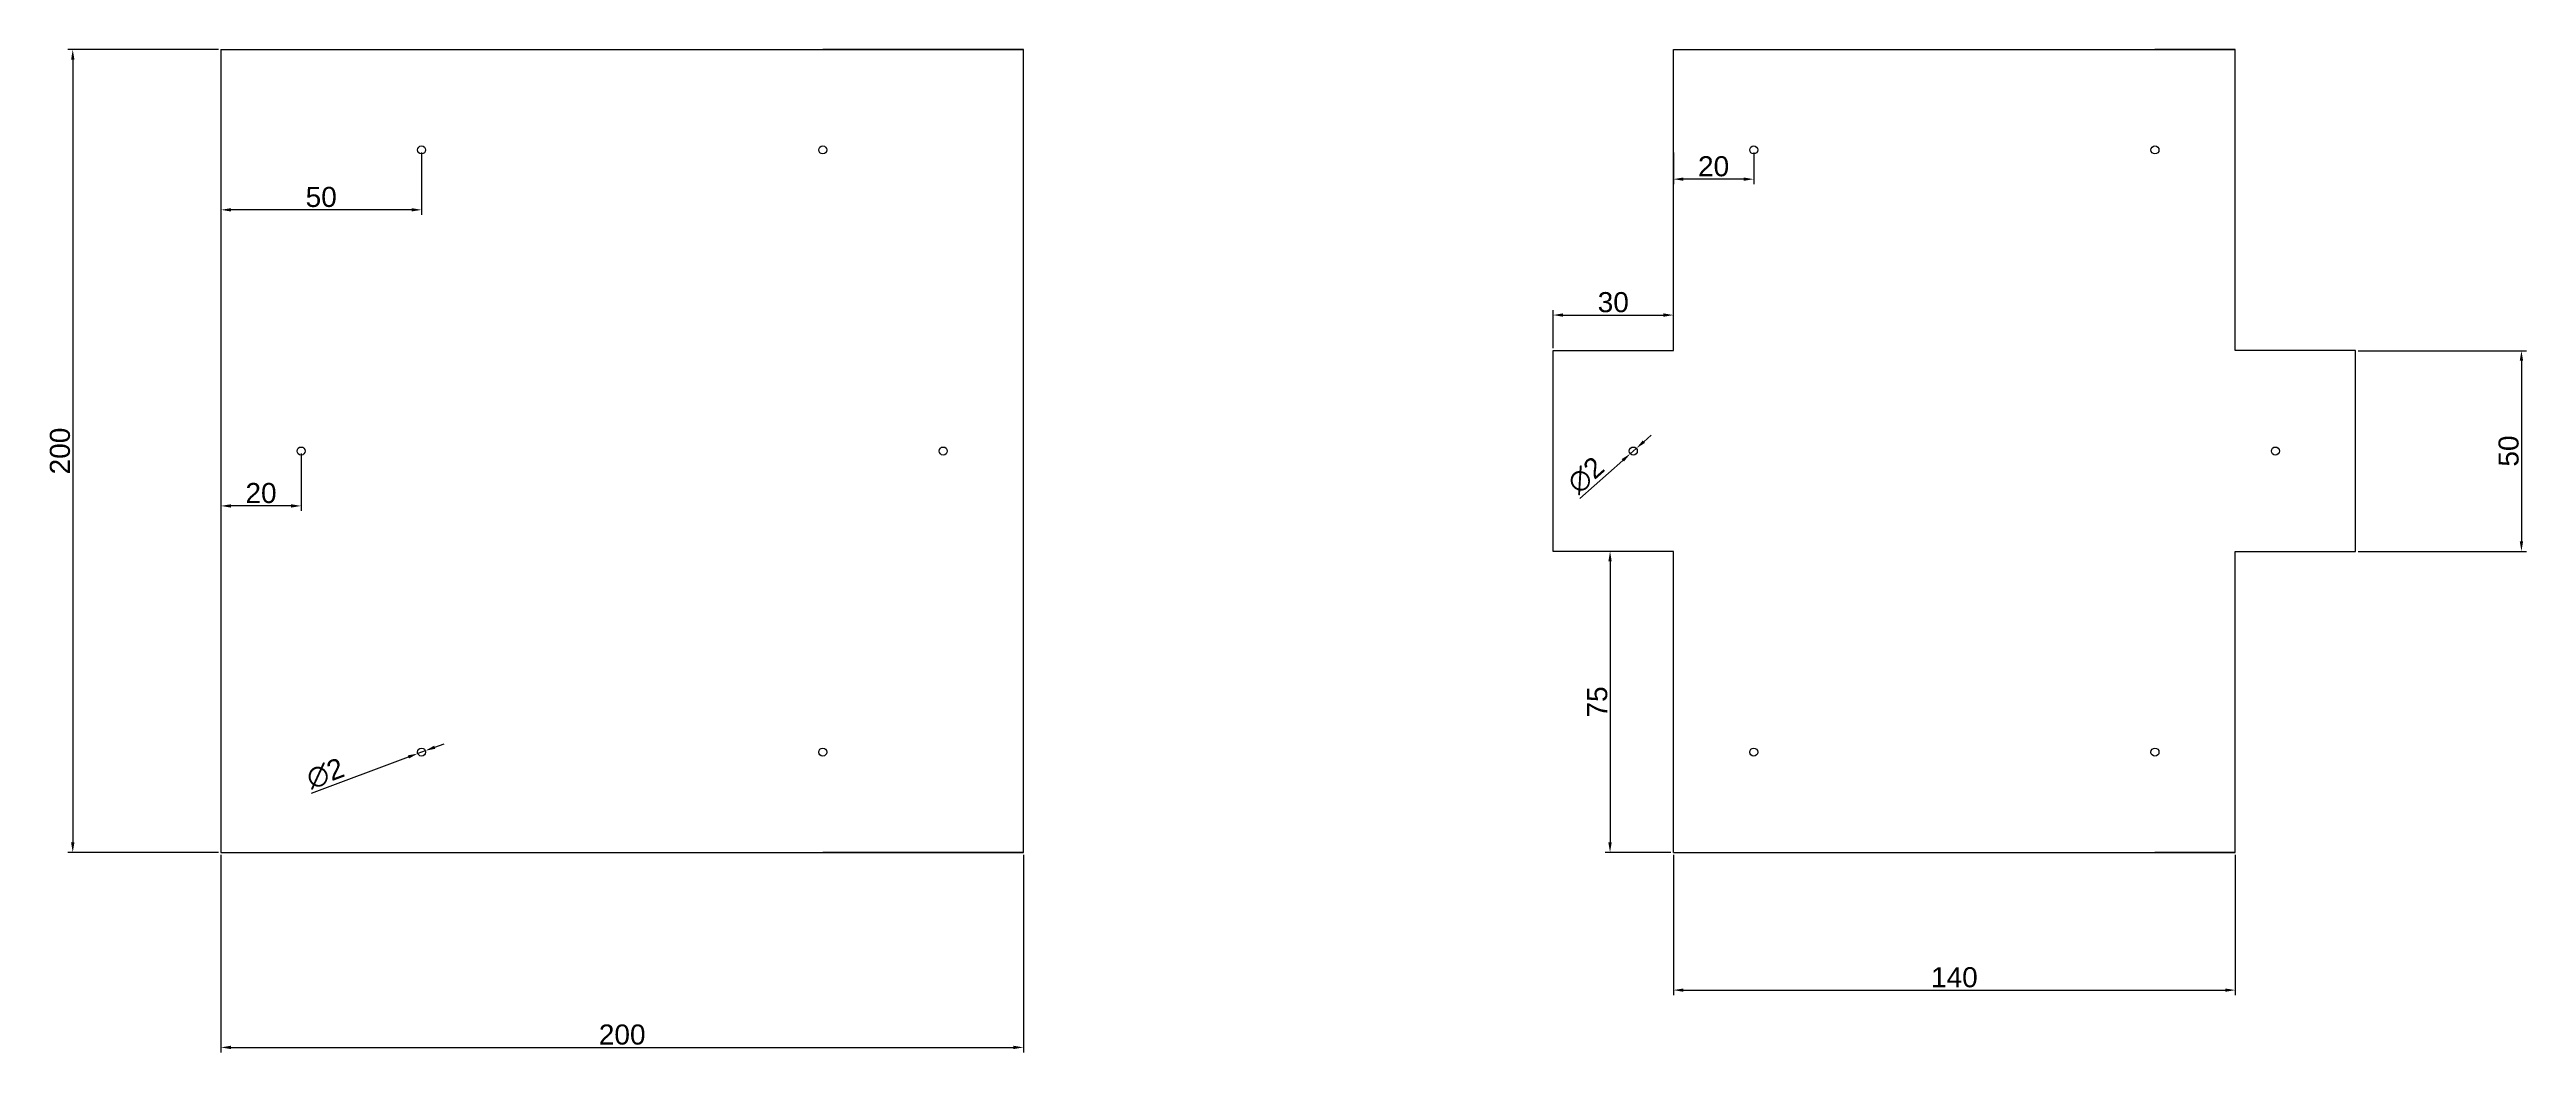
# Model space of a CAD drawing. Header units: millimetres. Extents: x 11982999 to 11983616, y 8329376 to 8329626.
import ezdxf

# ---------------------------------------------------------------- set-up
doc = ezdxf.new("R2010")
doc.units = ezdxf.units.MM
doc.styles.get("Standard").update_dxf_attribs({"font": 'arial.ttf'})
doc.dimstyles.new('ISO-25', dxfattribs={"dimtxt": 2.5, "dimasz": 2.5, "dimexe": 1.25, "dimexo": 0.625, "dimtad": 1, "dimtxsty": 'Standard', "dimcen": 2.5, "dimadec": 0, "dimazin": 0, "dimtfac": 1, "dimtmove": 0, "dimatfit": 3, "dimfxl": 1, "dimarcsym": 0})

# ---------------------------------------------------------------- blocks, each defined once
blk = doc.blocks.new('*D1')
at = {"color": 0, "lineweight": -2, "transparency": 16777216}
for p, q in [((11983041.31, 8329425.28), (11983041.31, 8329376.09)), ((11983241.31, 8329425.28), (11983241.31, 8329376.09)), ((11983043.81, 8329377.34), (11983238.81, 8329377.34))]:
    blk.add_line(p, q, dxfattribs=at)
at = {"color": 0, "transparency": 16777216}
for points in [[(11983043.81, 8329377.76), (11983043.81, 8329376.93), (11983041.31, 8329377.34)], [(11983238.81, 8329377.76), (11983238.81, 8329376.93), (11983241.31, 8329377.34)]]:
    blk.add_solid(points, dxfattribs=at)
at = {"layer": 'Defpoints', "color": 0, "transparency": 16777216}
for p in [(11983041.31, 8329425.9), (11983241.31, 8329425.9), (11983241.31, 8329377.34)]:
    blk.add_point(p, dxfattribs=at)
at = {"color": 0, "transparency": 16777216, "insert": (11983141.31, 8329380.52), "char_height": 2.5, "attachment_point": 5}
blk.add_mtext('{\\H2x;200}', dxfattribs=at)
blk = doc.blocks.new('*D2')
at = {"color": 0, "lineweight": -2, "transparency": 16777216}
for p, q in [((11983040.69, 8329625.9), (11983003.14, 8329625.9)), ((11983004.39, 8329623.4), (11983004.39, 8329428.4)), ((11983040.69, 8329425.9), (11983003.14, 8329425.9))]:
    blk.add_line(p, q, dxfattribs=at)
at = {"color": 0, "transparency": 16777216}
for points in [[(11983003.98, 8329623.4), (11983004.81, 8329623.4), (11983004.39, 8329625.9)], [(11983003.98, 8329428.4), (11983004.81, 8329428.4), (11983004.39, 8329425.9)]]:
    blk.add_solid(points, dxfattribs=at)
at = {"layer": 'Defpoints', "color": 0, "transparency": 16777216}
for p in [(11983041.31, 8329625.9), (11983004.39, 8329425.9), (11983041.31, 8329425.9)]:
    blk.add_point(p, dxfattribs=at)
at = {"color": 0, "transparency": 16777216, "insert": (11983001.22, 8329525.9), "char_height": 2.5, "attachment_point": 5, "rotation": 90}
blk.add_mtext('{\\H2x;200}', dxfattribs=at)
blk = doc.blocks.new('*D3')
at = {"color": 0, "lineweight": -2, "transparency": 16777216}
for p, q in [((11983094.59, 8329452.12), (11983096.94, 8329452.99)), ((11983063.85, 8329440.71), (11983088.03, 8329449.69)), ((11983092.25, 8329451.25), (11983090.37, 8329450.56))]:
    blk.add_line(p, q, dxfattribs=at)
at = {"color": 0, "transparency": 16777216}
for points in [[(11983087.89, 8329450.08), (11983088.18, 8329449.3), (11983090.37, 8329450.56)], [(11983094.45, 8329452.51), (11983094.74, 8329451.73), (11983092.25, 8329451.25)]]:
    blk.add_solid(points, dxfattribs=at)
at = {"layer": 'Defpoints', "color": 0, "transparency": 16777216}
for p in [(11983090.37, 8329450.56), (11983092.25, 8329451.25)]:
    blk.add_point(p, dxfattribs=at)
at = {"color": 0, "transparency": 16777216, "insert": (11983067.34, 8329445.55), "char_height": 2.5, "attachment_point": 5, "rotation": 20.35698}
blk.add_mtext('{\\H2x;∅2}', dxfattribs=at)
blk = doc.blocks.new('*D4')
at = {"color": 0, "lineweight": -2, "transparency": 16777216}
for p, q in [((11983041.31, 8329525.28), (11983041.31, 8329510.98)), ((11983061.31, 8329525.28), (11983061.31, 8329510.98)), ((11983058.81, 8329512.23), (11983043.81, 8329512.23))]:
    blk.add_line(p, q, dxfattribs=at)
at = {"color": 0, "transparency": 16777216}
for points in [[(11983043.81, 8329512.64), (11983043.81, 8329511.81), (11983041.31, 8329512.23)], [(11983058.81, 8329512.64), (11983058.81, 8329511.81), (11983061.31, 8329512.23)]]:
    blk.add_solid(points, dxfattribs=at)
at = {"layer": 'Defpoints', "color": 0, "transparency": 16777216}
for p in [(11983041.31, 8329525.9), (11983061.31, 8329525.9), (11983041.31, 8329512.23)]:
    blk.add_point(p, dxfattribs=at)
at = {"color": 0, "transparency": 16777216, "insert": (11983051.31, 8329515.41), "char_height": 2.5, "attachment_point": 5}
blk.add_mtext('{\\H2x;20}', dxfattribs=at)
blk = doc.blocks.new('*D5')
at = {"color": 0, "lineweight": -2, "transparency": 16777216}
for p, q in [((11983041.31, 8329600.28), (11983041.31, 8329584.73)), ((11983091.31, 8329600.28), (11983091.31, 8329584.73)), ((11983088.81, 8329585.98), (11983043.81, 8329585.98))]:
    blk.add_line(p, q, dxfattribs=at)
at = {"color": 0, "transparency": 16777216}
for points in [[(11983043.81, 8329586.4), (11983043.81, 8329585.57), (11983041.31, 8329585.98)], [(11983088.81, 8329586.4), (11983088.81, 8329585.57), (11983091.31, 8329585.98)]]:
    blk.add_solid(points, dxfattribs=at)
at = {"layer": 'Defpoints', "color": 0, "transparency": 16777216}
for p in [(11983041.31, 8329600.9), (11983091.31, 8329600.9), (11983041.31, 8329585.98)]:
    blk.add_point(p, dxfattribs=at)
at = {"color": 0, "transparency": 16777216, "insert": (11983066.31, 8329589.16), "char_height": 2.5, "attachment_point": 5}
blk.add_mtext('{\\H2x;50}', dxfattribs=at)
blk = doc.blocks.new('*D6')
at = {"color": 0, "lineweight": -2, "transparency": 16777216}
for p, q in [((11983403.29, 8329425.28), (11983403.29, 8329390.37)), ((11983543.29, 8329425.28), (11983543.29, 8329390.37)), ((11983405.79, 8329391.62), (11983540.79, 8329391.62))]:
    blk.add_line(p, q, dxfattribs=at)
at = {"color": 0, "transparency": 16777216}
for points in [[(11983405.79, 8329392.03), (11983405.79, 8329391.2), (11983403.29, 8329391.62)], [(11983540.79, 8329392.03), (11983540.79, 8329391.2), (11983543.29, 8329391.62)]]:
    blk.add_solid(points, dxfattribs=at)
at = {"layer": 'Defpoints', "color": 0, "transparency": 16777216}
for p in [(11983403.29, 8329425.9), (11983543.29, 8329425.9), (11983543.29, 8329391.62)]:
    blk.add_point(p, dxfattribs=at)
at = {"color": 0, "transparency": 16777216, "insert": (11983473.29, 8329394.79), "char_height": 2.5, "attachment_point": 5}
blk.add_mtext('{\\H2x;140}', dxfattribs=at)
blk = doc.blocks.new('*D7')
at = {"color": 0, "lineweight": -2, "transparency": 16777216}
for p, q in [((11983402.66, 8329500.9), (11983386.24, 8329500.9)), ((11983387.49, 8329498.4), (11983387.49, 8329428.4)), ((11983402.66, 8329425.9), (11983386.24, 8329425.9))]:
    blk.add_line(p, q, dxfattribs=at)
at = {"color": 0, "transparency": 16777216}
for points in [[(11983387.07, 8329498.4), (11983387.9, 8329498.4), (11983387.49, 8329500.9)], [(11983387.07, 8329428.4), (11983387.9, 8329428.4), (11983387.49, 8329425.9)]]:
    blk.add_solid(points, dxfattribs=at)
at = {"layer": 'Defpoints', "color": 0, "transparency": 16777216}
for p in [(11983403.29, 8329500.9), (11983387.49, 8329425.9), (11983403.29, 8329425.9)]:
    blk.add_point(p, dxfattribs=at)
at = {"color": 0, "transparency": 16777216, "insert": (11983384.32, 8329463.4), "char_height": 2.5, "attachment_point": 5, "rotation": 90}
blk.add_mtext('{\\H2x;75}', dxfattribs=at)
blk = doc.blocks.new('*D8')
at = {"color": 0, "lineweight": -2, "transparency": 16777216}
for p, q in [((11983373.29, 8329551.53), (11983373.29, 8329561.02)), ((11983375.79, 8329559.77), (11983400.79, 8329559.77)), ((11983403.29, 8329551.53), (11983403.29, 8329561.02))]:
    blk.add_line(p, q, dxfattribs=at)
at = {"color": 0, "transparency": 16777216}
for points in [[(11983375.79, 8329560.19), (11983375.79, 8329559.35), (11983373.29, 8329559.77)], [(11983400.79, 8329560.19), (11983400.79, 8329559.35), (11983403.29, 8329559.77)]]:
    blk.add_solid(points, dxfattribs=at)
at = {"layer": 'Defpoints', "color": 0, "transparency": 16777216}
for p in [(11983403.29, 8329559.77), (11983373.29, 8329550.9), (11983403.29, 8329550.9)]:
    blk.add_point(p, dxfattribs=at)
at = {"color": 0, "transparency": 16777216, "insert": (11983388.29, 8329562.95), "char_height": 2.5, "attachment_point": 5}
blk.add_mtext('{\\H2x;30}', dxfattribs=at)
blk = doc.blocks.new('*D9')
at = {"color": 0, "lineweight": -2, "transparency": 16777216}
for p, q in [((11983573.91, 8329550.9), (11983615.86, 8329550.9)), ((11983614.61, 8329548.4), (11983614.61, 8329503.4)), ((11983573.91, 8329500.9), (11983615.86, 8329500.9))]:
    blk.add_line(p, q, dxfattribs=at)
at = {"color": 0, "transparency": 16777216}
for points in [[(11983614.19, 8329548.4), (11983615.03, 8329548.4), (11983614.61, 8329550.9)], [(11983614.19, 8329503.4), (11983615.03, 8329503.4), (11983614.61, 8329500.9)]]:
    blk.add_solid(points, dxfattribs=at)
at = {"layer": 'Defpoints', "color": 0, "transparency": 16777216}
for p in [(11983573.29, 8329550.9), (11983573.29, 8329500.9), (11983614.61, 8329500.9)]:
    blk.add_point(p, dxfattribs=at)
at = {"color": 0, "transparency": 16777216, "insert": (11983611.43, 8329525.9), "char_height": 2.5, "attachment_point": 5, "rotation": 90}
blk.add_mtext('{\\H2x;50}', dxfattribs=at)
blk = doc.blocks.new('*D10')
at = {"color": 0, "lineweight": -2, "transparency": 16777216}
for p, q in [((11983395.9, 8329528.23), (11983397.77, 8329529.89)), ((11983379.98, 8329514.07), (11983390.67, 8329523.58)), ((11983394.03, 8329526.57), (11983392.54, 8329525.24))]:
    blk.add_line(p, q, dxfattribs=at)
at = {"color": 0, "transparency": 16777216}
for points in [[(11983395.63, 8329528.54), (11983396.18, 8329527.92), (11983394.03, 8329526.57)], [(11983390.39, 8329523.89), (11983390.95, 8329523.27), (11983392.54, 8329525.24)]]:
    blk.add_solid(points, dxfattribs=at)
at = {"layer": 'Defpoints', "color": 0, "transparency": 16777216}
for p in [(11983392.54, 8329525.24), (11983394.03, 8329526.57)]:
    blk.add_point(p, dxfattribs=at)
at = {"color": 0, "transparency": 16777216, "insert": (11983381.48, 8329519.85), "char_height": 2.5, "attachment_point": 5, "rotation": 41.63968}
blk.add_mtext('{\\H2x;∅2}', dxfattribs=at)
blk = doc.blocks.new('*D11')
at = {"color": 0, "lineweight": -2, "transparency": 16777216}
for p, q in [((11983403.29, 8329600.28), (11983403.29, 8329592.37)), ((11983423.29, 8329600.28), (11983423.29, 8329592.37)), ((11983420.79, 8329593.62), (11983405.79, 8329593.62))]:
    blk.add_line(p, q, dxfattribs=at)
at = {"color": 0, "transparency": 16777216}
for points in [[(11983405.79, 8329594.04), (11983405.79, 8329593.21), (11983403.29, 8329593.62)], [(11983420.79, 8329594.04), (11983420.79, 8329593.21), (11983423.29, 8329593.62)]]:
    blk.add_solid(points, dxfattribs=at)
at = {"layer": 'Defpoints', "color": 0, "transparency": 16777216}
for p in [(11983403.29, 8329600.9), (11983423.29, 8329600.9), (11983403.29, 8329593.62)]:
    blk.add_point(p, dxfattribs=at)
at = {"color": 0, "transparency": 16777216, "insert": (11983413.29, 8329596.8), "char_height": 2.5, "attachment_point": 5}
blk.add_mtext('{\\H2x;20}', dxfattribs=at)

msp = doc.modelspace()

# ---------------------------------------------------------------- linework, layer by layer
for p, q in [((11983041.311, 8329625.904), (11983241.311, 8329625.904)), ((11983041.311, 8329625.904), (11983041.311, 8329425.904)), ((11983041.311, 8329625.904), (11983091.311, 8329625.904)), ((11983241.311, 8329625.904), (11983191.311, 8329625.904)), ((11983241.311, 8329425.904), (11983241.311, 8329625.904)), ((11983403.287, 8329550.904), (11983403.287, 8329625.904)), ((11983403.287, 8329625.904), (11983543.287, 8329625.904)), ((11983403.287, 8329625.904), (11983423.287, 8329625.904)), ((11983543.287, 8329625.904), (11983523.287, 8329625.904)), ((11983543.287, 8329550.904), (11983543.287, 8329625.904)), ((11983373.287, 8329500.904), (11983373.287, 8329550.904)), ((11983373.287, 8329550.904), (11983403.287, 8329550.904)), ((11983573.287, 8329550.904), (11983543.287, 8329550.904)), ((11983573.287, 8329500.904), (11983573.287, 8329550.904)), ((11983403.287, 8329500.904), (11983373.287, 8329500.904)), ((11983403.287, 8329425.904), (11983403.287, 8329500.904)), ((11983543.287, 8329425.904), (11983543.287, 8329500.904)), ((11983543.287, 8329500.904), (11983573.287, 8329500.904)), ((11983041.311, 8329425.904), (11983241.311, 8329425.904)), ((11983041.311, 8329425.904), (11983091.311, 8329425.904)), ((11983241.311, 8329425.904), (11983191.311, 8329425.904)), ((11983403.287, 8329425.904), (11983543.287, 8329425.904)), ((11983403.287, 8329425.904), (11983423.287, 8329425.904)), ((11983543.287, 8329425.904), (11983523.287, 8329425.904))]:
    msp.add_line(p, q)
for centre in [(11983091.311, 8329600.904), (11983191.311, 8329600.904), (11983423.287, 8329600.904), (11983523.287, 8329600.904), (11983061.311, 8329525.904), (11983221.311, 8329525.904), (11983393.287, 8329525.904), (11983553.287, 8329525.904), (11983091.311, 8329450.904), (11983191.311, 8329450.904), (11983423.287, 8329450.904), (11983523.287, 8329450.904)]:
    msp.add_circle(centre, 1)

# ---------------------------------------------------------------- dimensions: what is measured, and where the dimension line sits
for base, p1, p2, picture, middle in [((11983004.394, 8329425.904), (11983041.311, 8329625.904), (11983041.311, 8329425.904), '*D2', (11983001.216, 8329525.904)), ((11983614.61, 8329500.904), (11983573.287, 8329550.904), (11983573.287, 8329500.904), '*D9', (11983611.432, 8329525.904)), ((11983387.487, 8329425.904), (11983403.287, 8329500.904), (11983403.287, 8329425.904), '*D7', (11983384.32, 8329463.404))]:
    dim = msp.add_linear_dim(base=base, p1=p1, p2=p2, angle=90, text='{\\H2x;<>}', dimstyle='ISO-25')
    dim.commit()
    dim.dimension.update_dxf_attribs({"geometry": picture, "text_midpoint": middle})
for base, p1, p2, picture, middle in [((11983041.311, 8329585.984), (11983091.311, 8329600.904), (11983041.311, 8329600.904), '*D5', (11983066.311, 8329589.162)), ((11983403.287, 8329593.623), (11983423.287, 8329600.904), (11983403.287, 8329600.904), '*D11', (11983413.287, 8329596.8)), ((11983403.287, 8329559.77), (11983373.287, 8329550.904), (11983403.287, 8329550.904), '*D8', (11983388.287, 8329562.95)), ((11983041.311, 8329512.227), (11983061.311, 8329525.904), (11983041.311, 8329525.904), '*D4', (11983051.311, 8329515.405)), ((11983241.311, 8329377.343), (11983041.311, 8329425.904), (11983241.311, 8329425.904), '*D1', (11983141.311, 8329380.521)), ((11983543.287, 8329391.615), (11983403.287, 8329425.904), (11983543.287, 8329425.904), '*D6', (11983473.287, 8329394.793))]:
    dim = msp.add_linear_dim(base=base, p1=p1, p2=p2, text='{\\H2x;<>}', dimstyle='ISO-25')
    dim.commit()
    dim.dimension.update_dxf_attribs({"geometry": picture, "text_midpoint": middle})
for p1, p2, picture, middle in [((11983394.034, 8329526.569), (11983392.539, 8329525.24), '*D10', (11983383.685, 8329517.368)), ((11983092.249, 8329451.252), (11983090.374, 8329450.557), '*D3', (11983068.495, 8329442.439))]:
    dim = msp.add_diameter_dim_2p(p1=p1, p2=p2, text='{\\H2x;<>}', dimstyle='ISO-25')
    dim.commit()
    dim.dimension.update_dxf_attribs({"geometry": picture, "text_midpoint": middle, "dimtype": 163})

doc.saveas('drawing.dxf')
